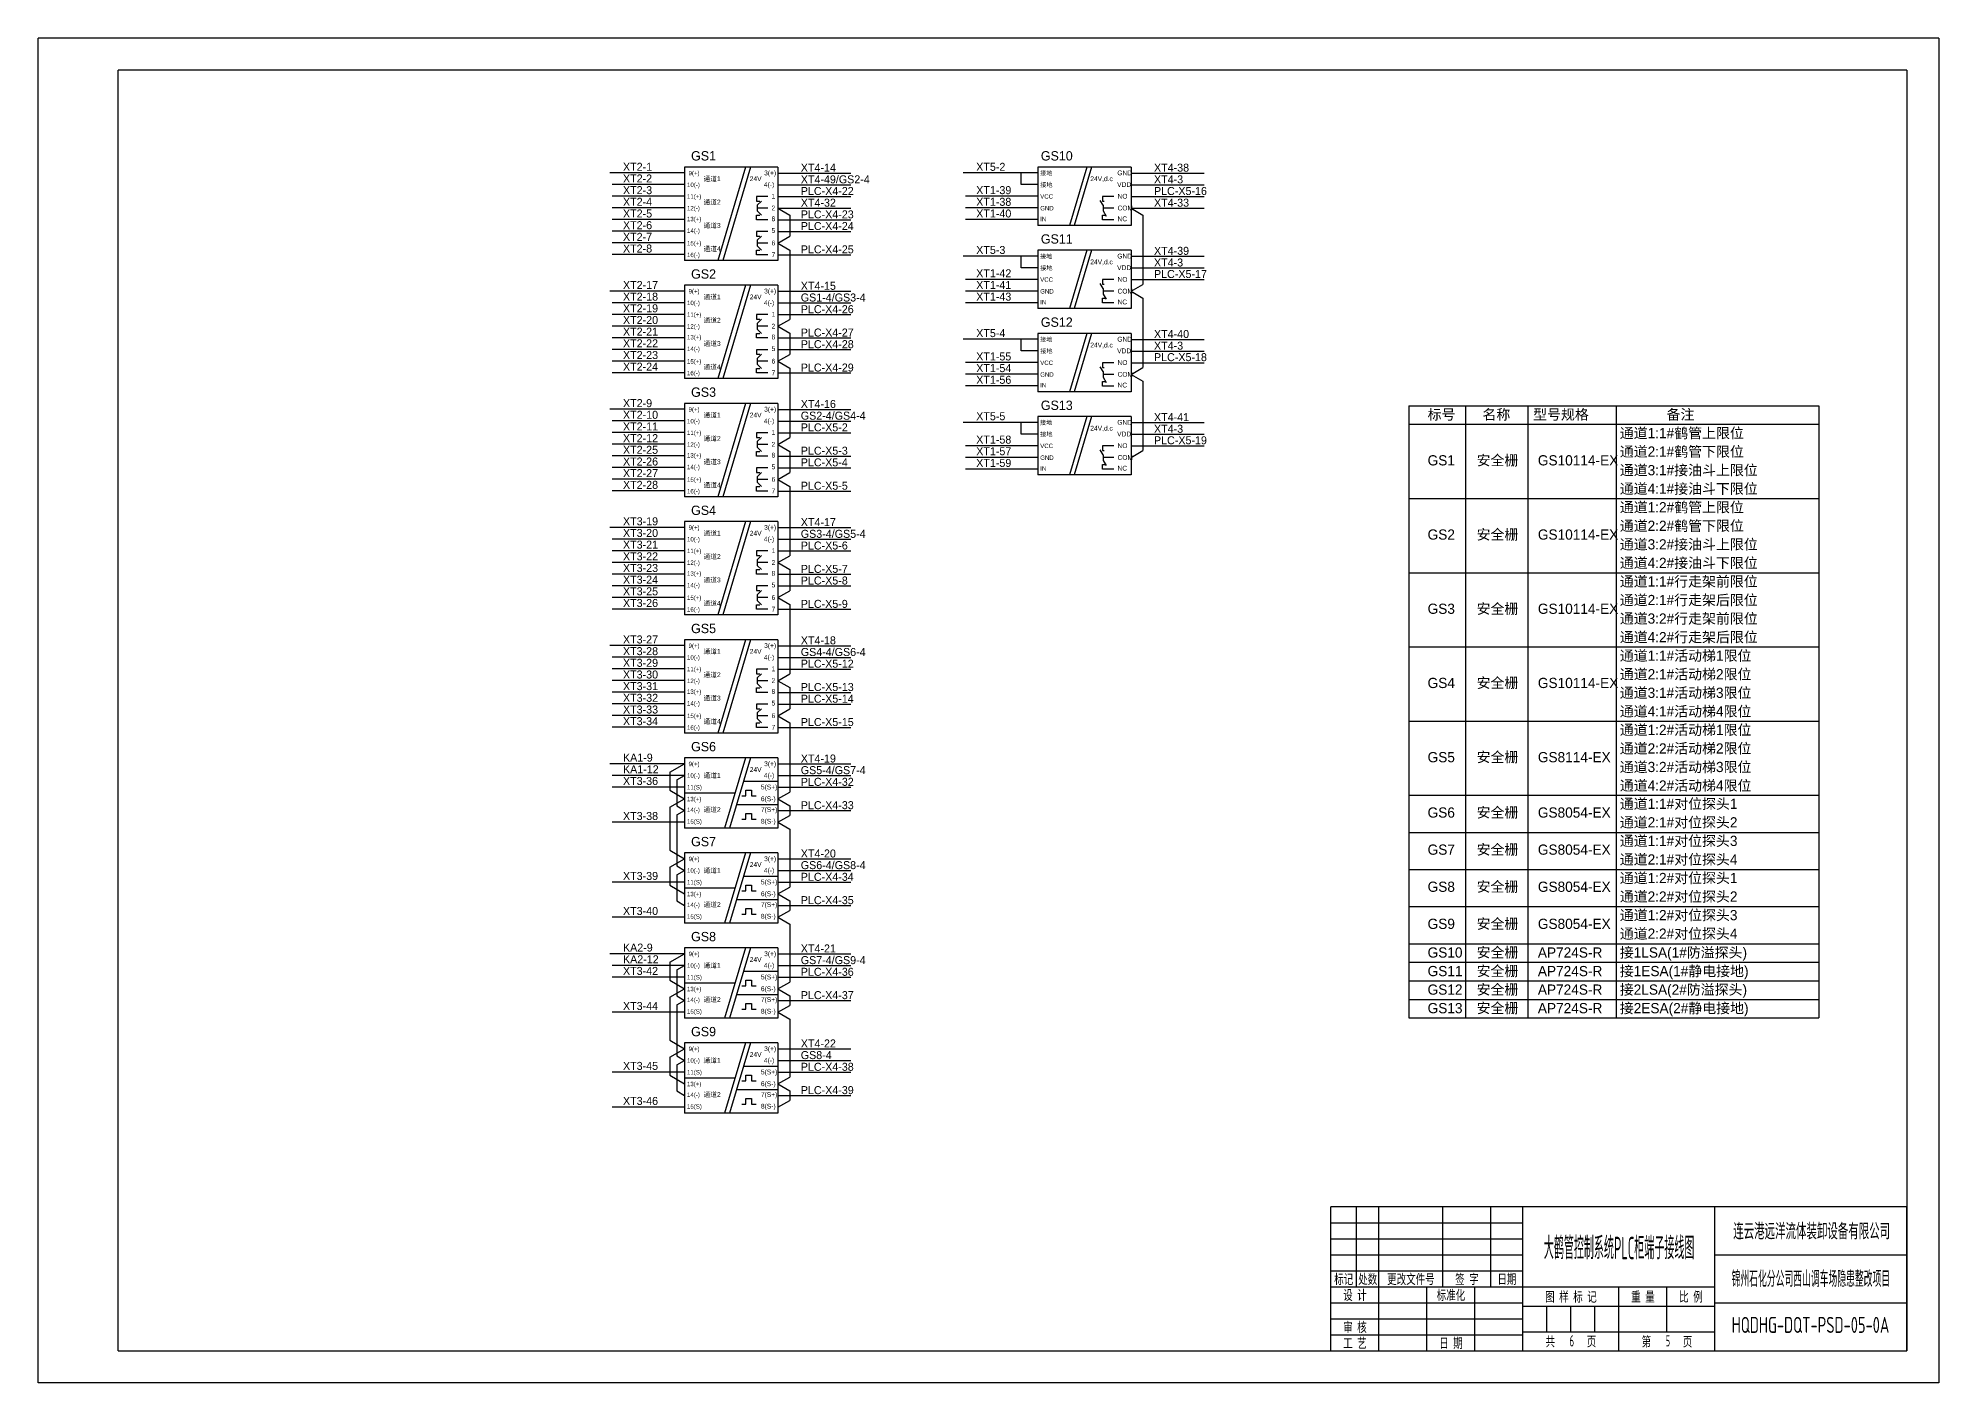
# Model space of a CAD drawing. Header units: millimetres. Extents: x 32626 to 72822, y 60047 to 123188.
# Drawn here: x 38301 to 43053, y 64401 to 67761 of the extents above; entities that cross this region are included whole.
import ezdxf
from ezdxf.enums import TextEntityAlignment as Align

# ---------------------------------------------------------------- set-up
doc = ezdxf.new("R2010")
doc.units = ezdxf.units.MM
doc.header["$LTSCALE"] = 10
for name, color, linetype in [('1轮廓实线层', 7, 'Continuous'), ('2细线层', 4, 'Continuous'), ('6文字层', 3, 'Continuous'), ('图框层', 7, 'Continuous')]:
    doc.layers.add(name, color=color, linetype=linetype)
doc.styles.get("Standard").update_dxf_attribs({"font": 'isocp.shx', "width": 0.707, "bigfont": 'hztxt.shx'})
doc.styles.add('样式 1', font='SIMYOU.TTF', dxfattribs={"width": 0.9, "height": 12})

msp = doc.modelspace()

# ---------------------------------------------------------------- linework, layer by layer
for p, q in [((40060.1, 65867.1), (40070.3, 65867.1)), ((40070.3, 65867.1), (40070.3, 65881.4)), ((40070.3, 65881.4), (40084.5, 65881.4)), ((40084.5, 65881.4), (40084.5, 65867.1)), ((40084.5, 65867.1), (40095.7, 65867.1)), ((40070.3, 65808.8), (40070.3, 65823)), ((40070.3, 65823), (40084.5, 65823)), ((40084.5, 65823), (40084.5, 65808.8)), ((40060.1, 65808.8), (40070.3, 65808.8)), ((40084.5, 65808.8), (40095.7, 65808.8)), ((40060.1, 65629.8), (40070.3, 65629.8)), ((40070.3, 65629.8), (40070.3, 65644.1)), ((40070.3, 65644.1), (40084.5, 65644.1)), ((40084.5, 65644.1), (40084.5, 65629.8)), ((40084.5, 65629.8), (40095.7, 65629.8)), ((40070.3, 65571.5), (40070.3, 65585.7)), ((40070.3, 65585.7), (40084.5, 65585.7)), ((40084.5, 65585.7), (40084.5, 65571.5)), ((40060.1, 65571.5), (40070.3, 65571.5)), ((40084.5, 65571.5), (40095.7, 65571.5)), ((40060.1, 65392.5), (40070.3, 65392.5)), ((40070.3, 65392.5), (40070.3, 65406.8)), ((40070.3, 65406.8), (40084.5, 65406.8)), ((40084.5, 65406.8), (40084.5, 65392.5)), ((40084.5, 65392.5), (40095.7, 65392.5)), ((40070.3, 65334.2), (40070.3, 65348.4)), ((40070.3, 65348.4), (40084.5, 65348.4)), ((40084.5, 65348.4), (40084.5, 65334.2)), ((40060.1, 65334.2), (40070.3, 65334.2)), ((40084.5, 65334.2), (40095.7, 65334.2)), ((40060.1, 65155.2), (40070.3, 65155.2)), ((40070.3, 65155.2), (40070.3, 65169.5)), ((40070.3, 65169.5), (40084.5, 65169.5)), ((40084.5, 65169.5), (40084.5, 65155.2)), ((40084.5, 65155.2), (40095.7, 65155.2)), ((40070.3, 65096.9), (40070.3, 65111.1)), ((40070.3, 65111.1), (40084.5, 65111.1)), ((40084.5, 65111.1), (40084.5, 65096.9)), ((40060.1, 65096.9), (40070.3, 65096.9)), ((40084.5, 65096.9), (40095.7, 65096.9))]:
    msp.add_line(p, q)
at = {"layer": '1轮廓实线层'}
for p, q in [((40149.9, 67438.1), (39916.7, 67438.1)), ((39916.7, 67438.1), (39916.7, 67204.8)), ((40069.2, 67438.1), (39999.8, 67204.8)), ((40081.5, 67438.1), (40012.2, 67204.8)), ((40149.9, 67438.1), (40149.9, 67204.8)), ((41032.9, 67438.1), (40799.6, 67438.1)), ((40799.6, 67438.1), (40799.6, 67292.3)), ((40922.1, 67438.1), (40878.7, 67292.3)), ((40934.4, 67438.1), (40891.1, 67292.3)), ((41032.9, 67438.1), (41032.9, 67292.3)), ((39916.7, 67423.5), (39730.4, 67423.5)), ((39916.7, 67394.4), (39736.2, 67394.4)), ((40149.9, 67423.1), (40332.5, 67423.1)), ((40149.9, 67394), (40332.5, 67394)), ((40799.6, 67423.5), (40613.4, 67423.5)), ((40758, 67394.4), (40758, 67423.5)), ((40799.6, 67394.4), (40758, 67394.4)), ((41032.9, 67423.1), (41215.4, 67423.1)), ((41032.9, 67394), (41215.4, 67394)), ((39916.7, 67365.2), (39736.2, 67365.2)), ((39916.7, 67336.1), (39736.2, 67336.1)), ((40124.7, 67364.7), (40096.8, 67364.7)), ((40096.8, 67364.7), (40096.8, 67353.3)), ((40096.8, 67353.3), (40104.6, 67353.3)), ((40108.8, 67353.3), (40098.2, 67342.6)), ((40098.2, 67342.6), (40098.2, 67328.7)), ((40149.9, 67364.8), (40332.5, 67364.8)), ((40799.6, 67365.2), (40619.2, 67365.2)), ((40799.6, 67336.1), (40619.2, 67336.1)), ((40963.1, 67342.6), (40956, 67354.9)), ((40989.6, 67364.7), (40961.7, 67364.7)), ((40961.7, 67364.7), (40961.7, 67353.3)), ((40961.7, 67353.3), (40965.6, 67353.3)), ((40963.1, 67342.6), (40963.1, 67328.7)), ((41032.9, 67364.8), (41215.4, 67364.8)), ((39916.7, 67306.9), (39736.2, 67306.9)), ((40096.8, 67306.6), (40096.8, 67318)), ((40096.8, 67318), (40104.6, 67318)), ((40124.7, 67306.6), (40096.8, 67306.6)), ((40124.7, 67335.6), (40098.2, 67335.6)), ((40108.8, 67318), (40098.2, 67328.7)), ((40149.9, 67335.6), (40332.5, 67335.6)), ((40149.9, 67335.6), (40179.8, 67318.4)), ((40149.9, 67306.5), (40332.5, 67306.5)), ((40179.8, 67318.4), (40179.8, 67265.4)), ((40799.6, 67306.9), (40619.2, 67306.9)), ((41032.9, 67292.3), (40799.6, 67292.3)), ((40961.7, 67306.6), (40961.7, 67318)), ((40961.7, 67318), (40969.5, 67318)), ((40989.6, 67306.6), (40961.7, 67306.6)), ((40989.6, 67335.6), (40963.1, 67335.6)), ((40963.1, 67328.7), (40970.5, 67315.8)), ((41032.9, 67335.6), (41215.4, 67335.6)), ((41032.9, 67335.6), (41062.7, 67318.4)), ((41062.7, 67318.4), (41062.7, 67145.1)), ((39916.7, 67277.7), (39736.2, 67277.7)), ((39916.7, 67248.6), (39736.2, 67248.6)), ((40124.7, 67277.2), (40096.8, 67277.2)), ((40096.8, 67277.2), (40096.8, 67265.8)), ((40096.8, 67265.8), (40104.6, 67265.8)), ((40108.8, 67265.8), (40098.2, 67255.2)), ((40098.2, 67255.2), (40098.2, 67241.2)), ((40124.7, 67248.2), (40098.2, 67248.2)), ((40108.8, 67230.5), (40098.2, 67241.2)), ((40149.9, 67277.3), (40332.5, 67277.3)), ((40149.9, 67248.2), (40179.8, 67265.4)), ((40149.9, 67248.2), (40179.8, 67230.9)), ((39916.7, 67219.4), (39736.2, 67219.4)), ((40149.9, 67204.8), (39916.7, 67204.8)), ((40096.8, 67219.1), (40096.8, 67230.5)), ((40096.8, 67230.5), (40104.6, 67230.5)), ((40124.7, 67219.1), (40096.8, 67219.1)), ((40149.9, 67219), (40332.5, 67219)), ((40179.8, 67230.9), (40179.8, 67057.7)), ((40799.6, 67215.8), (40613.4, 67215.8)), ((40758, 67186.7), (40758, 67215.8)), ((41032.9, 67230.4), (40799.6, 67230.4)), ((40799.6, 67230.4), (40799.6, 67084.6)), ((40922.1, 67230.4), (40878.7, 67084.6)), ((40934.4, 67230.4), (40891.1, 67084.6)), ((41032.9, 67230.4), (41032.9, 67084.6)), ((41032.9, 67215.4), (41215.4, 67215.4)), ((40799.6, 67157.5), (40619.2, 67157.5)), ((40799.6, 67186.7), (40758, 67186.7)), ((40963.1, 67134.9), (40956, 67147.1)), ((40989.6, 67157), (40961.7, 67157)), ((40961.7, 67157), (40961.7, 67145.6)), ((41032.9, 67186.2), (41215.4, 67186.2)), ((41032.9, 67157.1), (41215.4, 67157.1)), ((39916.7, 67128.3), (39730.4, 67128.3)), ((39916.7, 67099.2), (39736.2, 67099.2)), ((40149.9, 67142.9), (39916.7, 67142.9)), ((39916.7, 67142.9), (39916.7, 66909.6)), ((40069.2, 67142.9), (39999.8, 66909.6)), ((40081.5, 67142.9), (40012.2, 66909.6)), ((40149.9, 67142.9), (40149.9, 66909.6)), ((40149.9, 67127.9), (40332.5, 67127.9)), ((40149.9, 67098.8), (40332.5, 67098.8)), ((40799.6, 67128.3), (40619.2, 67128.3)), ((40799.6, 67099.2), (40619.2, 67099.2)), ((40961.7, 67145.6), (40965.6, 67145.6)), ((40961.7, 67098.9), (40961.7, 67110.3)), ((40961.7, 67110.3), (40969.5, 67110.3)), ((40989.6, 67098.9), (40961.7, 67098.9)), ((40963.1, 67134.9), (40963.1, 67120.9)), ((40989.6, 67127.9), (40963.1, 67127.9)), ((40963.1, 67120.9), (40970.5, 67108.1)), ((41032.9, 67127.9), (41062.7, 67145.1)), ((41032.9, 67127.9), (41062.7, 67110.7)), ((41062.7, 67110.7), (41062.7, 66937.4)), ((39916.7, 67070), (39736.2, 67070)), ((40124.7, 67069.5), (40096.8, 67069.5)), ((40096.8, 67069.5), (40096.8, 67058.1)), ((40096.8, 67058.1), (40104.6, 67058.1)), ((40108.8, 67058.1), (40098.2, 67047.4)), ((40149.9, 67069.6), (40332.5, 67069.6)), ((40149.9, 67040.4), (40179.8, 67057.7)), ((41032.9, 67084.6), (40799.6, 67084.6)), ((39916.7, 67040.9), (39736.2, 67040.9)), ((39916.7, 67011.7), (39736.2, 67011.7)), ((40096.8, 67011.4), (40096.8, 67022.8)), ((40096.8, 67022.8), (40104.6, 67022.8)), ((40124.7, 67011.4), (40096.8, 67011.4)), ((40098.2, 67047.4), (40098.2, 67033.5)), ((40124.7, 67040.4), (40098.2, 67040.4)), ((40108.8, 67022.8), (40098.2, 67033.5)), ((40149.9, 67040.4), (40179.8, 67023.2)), ((40149.9, 67011.3), (40332.5, 67011.3)), ((40179.8, 67023.2), (40179.8, 66970.2)), ((40799.6, 67008.1), (40613.4, 67008.1)), ((40758, 66978.9), (40758, 67008.1)), ((41032.9, 67022.7), (40799.6, 67022.7)), ((40799.6, 67022.7), (40799.6, 66876.9)), ((40922.1, 67022.7), (40878.7, 66876.9)), ((40934.4, 67022.7), (40891.1, 66876.9)), ((41032.9, 67022.7), (41032.9, 66876.9)), ((41032.9, 67007.7), (41215.4, 67007.7)), ((39916.7, 66982.5), (39736.2, 66982.5)), ((40124.7, 66982), (40096.8, 66982)), ((40096.8, 66982), (40096.8, 66970.6)), ((40096.8, 66970.6), (40104.6, 66970.6)), ((40108.8, 66970.6), (40098.2, 66959.9)), ((40098.2, 66959.9), (40098.2, 66946)), ((40149.9, 66982.1), (40332.5, 66982.1)), ((40149.9, 66953), (40179.8, 66970.2)), ((40799.6, 66978.9), (40758, 66978.9)), ((41032.9, 66978.5), (41215.4, 66978.5)), ((39916.7, 66953.4), (39736.2, 66953.4)), ((39916.7, 66924.2), (39736.2, 66924.2)), ((40149.9, 66909.6), (39916.7, 66909.6)), ((40096.8, 66923.9), (40096.8, 66935.3)), ((40096.8, 66935.3), (40104.6, 66935.3)), ((40124.7, 66923.9), (40096.8, 66923.9)), ((40124.7, 66953), (40098.2, 66953)), ((40108.8, 66935.3), (40098.2, 66946)), ((40149.9, 66953), (40179.8, 66935.7)), ((40149.9, 66923.8), (40332.5, 66923.8)), ((40179.8, 66935.7), (40179.8, 66762.5)), ((40799.6, 66949.8), (40619.2, 66949.8)), ((40799.6, 66920.6), (40619.2, 66920.6)), ((40963.1, 66927.2), (40956, 66939.4)), ((40989.6, 66949.2), (40961.7, 66949.2)), ((40961.7, 66949.2), (40961.7, 66937.8)), ((40961.7, 66937.8), (40965.6, 66937.8)), ((40963.1, 66927.2), (40963.1, 66913.2)), ((40989.6, 66920.2), (40963.1, 66920.2)), ((40963.1, 66913.2), (40970.5, 66900.3)), ((41032.9, 66949.4), (41215.4, 66949.4)), ((41032.9, 66920.2), (41062.7, 66937.4)), ((41032.9, 66920.2), (41062.7, 66903)), ((40799.6, 66891.4), (40619.2, 66891.4)), ((41032.9, 66876.9), (40799.6, 66876.9)), ((40961.7, 66891.2), (40961.7, 66902.6)), ((40961.7, 66902.6), (40969.5, 66902.6)), ((40989.6, 66891.2), (40961.7, 66891.2)), ((41062.7, 66903), (41062.7, 66729.7)), ((39916.7, 66833.1), (39730.4, 66833.1)), ((40149.9, 66847.7), (39916.7, 66847.7)), ((39916.7, 66847.7), (39916.7, 66614.4)), ((40069.2, 66847.7), (39999.8, 66614.4)), ((40081.5, 66847.7), (40012.2, 66614.4)), ((40149.9, 66847.7), (40149.9, 66614.4)), ((40149.9, 66832.7), (40332.5, 66832.7)), ((41032.9, 66814.9), (40799.6, 66814.9)), ((40799.6, 66814.9), (40799.6, 66669.1)), ((40922.1, 66814.9), (40878.7, 66669.1)), ((40934.4, 66814.9), (40891.1, 66669.1)), ((41032.9, 66814.9), (41032.9, 66669.1)), ((41727.7, 66841.9), (42752.5, 66841.9)), ((41727.7, 66841.9), (41727.7, 65312.4)), ((41868.8, 66841.9), (41868.8, 65312.4)), ((42024.9, 66841.9), (42024.9, 65312.4)), ((42245.7, 66841.9), (42245.7, 65312.4)), ((42752.5, 66841.9), (42752.5, 65312.4)), ((39916.7, 66804), (39736.2, 66804)), ((39916.7, 66774.8), (39736.2, 66774.8)), ((40124.7, 66774.3), (40096.8, 66774.3)), ((40096.8, 66774.3), (40096.8, 66762.9)), ((40149.9, 66803.6), (40332.5, 66803.6)), ((40149.9, 66774.4), (40332.5, 66774.4)), ((40799.6, 66800.4), (40613.4, 66800.4)), ((40758, 66771.2), (40758, 66800.4)), ((40799.6, 66771.2), (40758, 66771.2)), ((41032.9, 66799.9), (41215.4, 66799.9)), ((41032.9, 66770.8), (41215.4, 66770.8)), ((41727.7, 66795.5), (42752.5, 66795.5)), ((39916.7, 66745.6), (39736.2, 66745.6)), ((40096.8, 66762.9), (40104.6, 66762.9)), ((40096.8, 66716.2), (40096.8, 66727.6)), ((40096.8, 66727.6), (40104.6, 66727.6)), ((40108.8, 66762.9), (40098.2, 66752.2)), ((40098.2, 66752.2), (40098.2, 66738.2)), ((40124.7, 66745.2), (40098.2, 66745.2)), ((40108.8, 66727.6), (40098.2, 66738.2)), ((40149.9, 66745.2), (40179.8, 66762.5)), ((40149.9, 66745.2), (40179.8, 66728)), ((40179.8, 66728), (40179.8, 66675)), ((40799.6, 66742), (40619.2, 66742)), ((40963.1, 66719.5), (40956, 66731.7)), ((40989.6, 66741.5), (40961.7, 66741.5)), ((40961.7, 66741.5), (40961.7, 66730.1)), ((40961.7, 66730.1), (40965.6, 66730.1)), ((40963.1, 66719.5), (40963.1, 66705.5)), ((41032.9, 66741.6), (41215.4, 66741.6)), ((41032.9, 66712.5), (41062.7, 66729.7)), ((39916.7, 66716.5), (39736.2, 66716.5)), ((39916.7, 66687.3), (39736.2, 66687.3)), ((40124.7, 66716.2), (40096.8, 66716.2)), ((40124.7, 66686.8), (40096.8, 66686.8)), ((40096.8, 66686.8), (40096.8, 66675.4)), ((40096.8, 66675.4), (40104.6, 66675.4)), ((40108.8, 66675.4), (40098.2, 66664.7)), ((40149.9, 66716.1), (40332.5, 66716.1)), ((40149.9, 66686.9), (40332.5, 66686.9)), ((40149.9, 66657.8), (40179.8, 66675)), ((40799.6, 66712.9), (40619.2, 66712.9)), ((40799.6, 66683.7), (40619.2, 66683.7)), ((40961.7, 66683.4), (40961.7, 66694.8)), ((40961.7, 66694.8), (40969.5, 66694.8)), ((40989.6, 66683.4), (40961.7, 66683.4)), ((40989.6, 66712.5), (40963.1, 66712.5)), ((40963.1, 66705.5), (40970.5, 66692.6)), ((39916.7, 66658.2), (39736.2, 66658.2)), ((39916.7, 66629), (39736.2, 66629)), ((40096.8, 66628.7), (40096.8, 66640.1)), ((40096.8, 66640.1), (40104.6, 66640.1)), ((40124.7, 66628.7), (40096.8, 66628.7)), ((40098.2, 66664.7), (40098.2, 66650.8)), ((40124.7, 66657.8), (40098.2, 66657.8)), ((40108.8, 66640.1), (40098.2, 66650.8)), ((40149.9, 66657.8), (40179.8, 66640.5)), ((40149.9, 66628.6), (40332.5, 66628.6)), ((40179.8, 66640.5), (40179.8, 66467.3)), ((41032.9, 66669.1), (40799.6, 66669.1)), ((40149.9, 66614.4), (39916.7, 66614.4)), ((41727.7, 66610.2), (42752.5, 66610.2)), ((39916.7, 66537.9), (39730.4, 66537.9)), ((40149.9, 66552.5), (39916.7, 66552.5)), ((39916.7, 66552.5), (39916.7, 66319.2)), ((40069.2, 66552.5), (39999.8, 66319.2)), ((40081.5, 66552.5), (40012.2, 66319.2)), ((40149.9, 66552.5), (40149.9, 66319.2)), ((40149.9, 66537.5), (40332.5, 66537.5)), ((39916.7, 66508.8), (39736.2, 66508.8)), ((40149.9, 66508.3), (40332.5, 66508.3)), ((39916.7, 66479.6), (39736.2, 66479.6)), ((39916.7, 66450.4), (39736.2, 66450.4)), ((40124.7, 66479.1), (40096.8, 66479.1)), ((40096.8, 66479.1), (40096.8, 66467.7)), ((40096.8, 66467.7), (40104.6, 66467.7)), ((40108.8, 66467.7), (40098.2, 66457)), ((40098.2, 66457), (40098.2, 66443)), ((40124.7, 66450), (40098.2, 66450)), ((40108.8, 66432.4), (40098.2, 66443)), ((40149.9, 66479.2), (40332.5, 66479.2)), ((40149.9, 66450), (40179.8, 66467.3)), ((40149.9, 66450), (40179.8, 66432.8)), ((39916.7, 66421.3), (39736.2, 66421.3)), ((39916.7, 66392.1), (39736.2, 66392.1)), ((40096.8, 66421), (40096.8, 66432.4)), ((40096.8, 66432.4), (40104.6, 66432.4)), ((40124.7, 66421), (40096.8, 66421)), ((40124.7, 66391.6), (40096.8, 66391.6)), ((40096.8, 66391.6), (40096.8, 66380.2)), ((40149.9, 66420.9), (40332.5, 66420.9)), ((40149.9, 66391.7), (40332.5, 66391.7)), ((40179.8, 66432.8), (40179.8, 66379.8)), ((41727.7, 66424.8), (42752.5, 66424.8)), ((39916.7, 66363), (39736.2, 66363)), ((40096.8, 66380.2), (40104.6, 66380.2)), ((40096.8, 66333.5), (40096.8, 66344.9)), ((40096.8, 66344.9), (40104.6, 66344.9)), ((40108.8, 66380.2), (40098.2, 66369.5)), ((40098.2, 66369.5), (40098.2, 66355.6)), ((40124.7, 66362.5), (40098.2, 66362.5)), ((40108.8, 66344.9), (40098.2, 66355.6)), ((40149.9, 66362.5), (40179.8, 66379.8)), ((40149.9, 66362.5), (40179.8, 66345.3)), ((40179.8, 66345.3), (40179.8, 66172)), ((39916.7, 66333.8), (39736.2, 66333.8)), ((40149.9, 66319.2), (39916.7, 66319.2)), ((40124.7, 66333.5), (40096.8, 66333.5)), ((40149.9, 66333.4), (40332.5, 66333.4)), ((40149.9, 66257.3), (39916.7, 66257.3)), ((39916.7, 66257.3), (39916.7, 66024)), ((40069.2, 66257.3), (39999.8, 66024)), ((40081.5, 66257.3), (40012.2, 66024)), ((40149.9, 66257.3), (40149.9, 66024)), ((39916.7, 66242.7), (39730.4, 66242.7)), ((39916.7, 66213.6), (39736.2, 66213.6)), ((40149.9, 66242.3), (40332.5, 66242.3)), ((40149.9, 66213.1), (40332.5, 66213.1)), ((41727.7, 66239.4), (42752.5, 66239.4)), ((39916.7, 66184.4), (39736.2, 66184.4)), ((39916.7, 66155.2), (39736.2, 66155.2)), ((40124.7, 66183.9), (40096.8, 66183.9)), ((40096.8, 66183.9), (40096.8, 66172.5)), ((40096.8, 66172.5), (40104.6, 66172.5)), ((40108.8, 66172.5), (40098.2, 66161.8)), ((40098.2, 66161.8), (40098.2, 66147.8)), ((40124.7, 66154.8), (40098.2, 66154.8)), ((40149.9, 66184), (40332.5, 66184)), ((40149.9, 66154.8), (40179.8, 66172)), ((40149.9, 66154.8), (40179.8, 66137.6)), ((39916.7, 66126.1), (39736.2, 66126.1)), ((40096.8, 66125.8), (40096.8, 66137.2)), ((40096.8, 66137.2), (40104.6, 66137.2)), ((40124.7, 66125.8), (40096.8, 66125.8)), ((40108.8, 66137.2), (40098.2, 66147.8)), ((40149.9, 66125.7), (40332.5, 66125.7)), ((40179.8, 66137.6), (40179.8, 66084.6)), ((39916.7, 66096.9), (39736.2, 66096.9)), ((39916.7, 66067.8), (39736.2, 66067.8)), ((40124.7, 66096.4), (40096.8, 66096.4)), ((40096.8, 66096.4), (40096.8, 66085)), ((40096.8, 66085), (40104.6, 66085)), ((40108.8, 66085), (40098.2, 66074.3)), ((40098.2, 66074.3), (40098.2, 66060.4)), ((40124.7, 66067.3), (40098.2, 66067.3)), ((40108.8, 66049.7), (40098.2, 66060.4)), ((40149.9, 66096.5), (40332.5, 66096.5)), ((40149.9, 66067.3), (40179.8, 66084.6)), ((40149.9, 66067.3), (40179.8, 66050.1)), ((41727.7, 66054), (42752.5, 66054)), ((39916.7, 66038.6), (39736.2, 66038.6)), ((40149.9, 66024), (39916.7, 66024)), ((40096.8, 66038.3), (40096.8, 66049.7)), ((40096.8, 66049.7), (40104.6, 66049.7)), ((40124.7, 66038.3), (40096.8, 66038.3)), ((40149.9, 66038.2), (40332.5, 66038.2)), ((40179.8, 66050.1), (40179.8, 65876.8)), ((40149.9, 65962.1), (39916.7, 65962.1)), ((39916.7, 65962.1), (39916.7, 65786.7)), ((40069.2, 65962.1), (40017, 65786.7)), ((40081.5, 65962.1), (40029.4, 65786.7)), ((40149.9, 65962.1), (40149.9, 65786.7)), ((39916.7, 65947.5), (39730.4, 65947.5)), ((39916.7, 65918.3), (39736.2, 65918.3)), ((39880.2, 65926.5), (39916.7, 65947.5)), ((39880.2, 65926.5), (39880.2, 65881.1)), ((39897.1, 65907.1), (39916.7, 65918.3)), ((40149.9, 65947.1), (40332.5, 65947.1)), ((40149.9, 65917.9), (40332.5, 65917.9)), ((39916.7, 65889.2), (39736.2, 65889.2)), ((39880.2, 65881.1), (39916.7, 65860)), ((39897.1, 65907.1), (39897.1, 65842.1)), ((39916.7, 65874.6), (40043.2, 65874.6)), ((40149.9, 65903.4), (40064.1, 65903.4)), ((40149.9, 65888.8), (40332.5, 65888.8)), ((40149.9, 65859.6), (40179.8, 65876.8)), ((41727.7, 65868.6), (42752.5, 65868.6)), ((39880.2, 65839), (39916.7, 65860)), ((39880.2, 65839), (39880.2, 65731.3)), ((39897.1, 65842.1), (39916.7, 65830.9)), ((39897.1, 65819.6), (39916.7, 65830.9)), ((39897.1, 65819.6), (39897.1, 65692.3)), ((40149.9, 65845), (40046.7, 65845)), ((40149.9, 65859.6), (40179.8, 65842.4)), ((40149.9, 65830.5), (40332.5, 65830.5)), ((40149.9, 65801.3), (40179.8, 65818.5)), ((40179.8, 65842.4), (40179.8, 65818.5)), ((39916.7, 65801.7), (39736.2, 65801.7)), ((40149.9, 65786.7), (39916.7, 65786.7)), ((40149.9, 65801.3), (40179.8, 65784.1)), ((40179.8, 65784.1), (40179.8, 65639.5)), ((41727.7, 65775.9), (42752.5, 65775.9)), ((39880.2, 65731.3), (39916.7, 65710.2)), ((40149.9, 65724.8), (39916.7, 65724.8)), ((39916.7, 65724.8), (39916.7, 65549.4)), ((40069.2, 65724.8), (40017, 65549.4)), ((40081.5, 65724.8), (40029.4, 65549.4)), ((40149.9, 65724.8), (40149.9, 65549.4)), ((39880.2, 65689.2), (39916.7, 65710.2)), ((39880.2, 65689.2), (39880.2, 65643.8)), ((39897.1, 65692.3), (39916.7, 65681.1)), ((39897.1, 65669.8), (39916.7, 65681.1)), ((40149.9, 65709.8), (40332.5, 65709.8)), ((40149.9, 65680.6), (40332.5, 65680.6)), ((41727.7, 65683.2), (42752.5, 65683.2)), ((39916.7, 65651.9), (39736.2, 65651.9)), ((39880.2, 65643.8), (39916.7, 65622.7)), ((39897.1, 65669.8), (39897.1, 65604.8)), ((39916.7, 65637.3), (40043.2, 65637.3)), ((40149.9, 65666.1), (40064.1, 65666.1)), ((40149.9, 65651.5), (40332.5, 65651.5)), ((40149.9, 65622.3), (40179.8, 65639.5)), ((39897.1, 65604.8), (39916.7, 65593.6)), ((40149.9, 65607.7), (40046.7, 65607.7)), ((40149.9, 65622.3), (40179.8, 65605.1)), ((40149.9, 65593.2), (40332.5, 65593.2)), ((40149.9, 65564), (40179.8, 65581.2)), ((40179.8, 65605.1), (40179.8, 65581.2)), ((41727.7, 65590.5), (42752.5, 65590.5)), ((39916.7, 65564.4), (39736.2, 65564.4)), ((40149.9, 65549.4), (39916.7, 65549.4)), ((40149.9, 65564), (40179.8, 65546.8)), ((40179.8, 65546.8), (40179.8, 65402.2)), ((40149.9, 65487.5), (39916.7, 65487.5)), ((39916.7, 65487.5), (39916.7, 65312.1)), ((40069.2, 65487.5), (40017, 65312.1)), ((40081.5, 65487.5), (40029.4, 65312.1)), ((40149.9, 65487.5), (40149.9, 65312.1)), ((41727.7, 65497.8), (42752.5, 65497.8)), ((39916.7, 65472.9), (39730.4, 65472.9)), ((39916.7, 65443.8), (39736.2, 65443.8)), ((39880.2, 65451.9), (39916.7, 65472.9)), ((39880.2, 65451.9), (39880.2, 65406.5)), ((39897.1, 65432.5), (39916.7, 65443.8)), ((40149.9, 65472.5), (40332.5, 65472.5)), ((40149.9, 65443.3), (40332.5, 65443.3)), ((41727.7, 65451.4), (42752.5, 65451.4)), ((39916.7, 65414.6), (39736.2, 65414.6)), ((39880.2, 65406.5), (39916.7, 65385.4)), ((39897.1, 65432.5), (39897.1, 65367.5)), ((39916.7, 65400), (40043.2, 65400)), ((40149.9, 65428.8), (40064.1, 65428.8)), ((40149.9, 65414.2), (40332.5, 65414.2)), ((40149.9, 65385), (40179.8, 65402.2)), ((41727.7, 65405.1), (42752.5, 65405.1)), ((39880.2, 65364.4), (39916.7, 65385.4)), ((39880.2, 65364.4), (39880.2, 65256.7)), ((39897.1, 65367.5), (39916.7, 65356.3)), ((39897.1, 65345), (39916.7, 65356.3)), ((39897.1, 65345), (39897.1, 65217.7)), ((40149.9, 65370.4), (40046.7, 65370.4)), ((40149.9, 65385), (40179.8, 65367.8)), ((40149.9, 65355.9), (40332.5, 65355.9)), ((40149.9, 65326.7), (40179.8, 65343.9)), ((40179.8, 65367.8), (40179.8, 65343.9)), ((41727.7, 65358.8), (42752.5, 65358.8)), ((39916.7, 65327.1), (39736.2, 65327.1)), ((40149.9, 65312.1), (39916.7, 65312.1)), ((40149.9, 65326.7), (40179.8, 65309.5)), ((40179.8, 65309.5), (40179.8, 65164.9)), ((41727.7, 65312.4), (42752.5, 65312.4)), ((39880.2, 65256.7), (39916.7, 65235.6)), ((40149.9, 65250.2), (39916.7, 65250.2)), ((39916.7, 65250.2), (39916.7, 65074.8)), ((40069.2, 65250.2), (40017, 65074.8)), ((40081.5, 65250.2), (40029.4, 65074.8)), ((40149.9, 65250.2), (40149.9, 65074.8)), ((39880.2, 65214.6), (39916.7, 65235.6)), ((39880.2, 65214.6), (39880.2, 65169.2)), ((39897.1, 65217.7), (39916.7, 65206.5)), ((39897.1, 65195.2), (39916.7, 65206.5)), ((40149.9, 65235.2), (40332.5, 65235.2)), ((40149.9, 65206), (40332.5, 65206)), ((39916.7, 65177.3), (39736.2, 65177.3)), ((39880.2, 65169.2), (39916.7, 65148.1)), ((39897.1, 65195.2), (39897.1, 65130.2)), ((39916.7, 65162.7), (40043.2, 65162.7)), ((40149.9, 65191.5), (40064.1, 65191.5)), ((40149.9, 65176.9), (40332.5, 65176.9)), ((40149.9, 65147.7), (40179.8, 65164.9)), ((39897.1, 65130.2), (39916.7, 65119)), ((40149.9, 65133.1), (40046.7, 65133.1)), ((40149.9, 65147.7), (40179.8, 65130.5)), ((40149.9, 65118.6), (40332.5, 65118.6)), ((40149.9, 65089.4), (40179.8, 65106.6)), ((40179.8, 65130.5), (40179.8, 65106.6)), ((39916.7, 65089.8), (39736.2, 65089.8)), ((40149.9, 65074.8), (39916.7, 65074.8)), ((42972.6, 64840.5), (41532.6, 64840.5)), ((41532.6, 64480.5), (41532.6, 64840.5)), ((41532.6, 64480.5), (42972.6, 64480.5))]:
    msp.add_line(p, q, dxfattribs=at)
at = {"layer": '2细线层'}
for p, q in [((38300.6, 64400.5), (38300.6, 67760.5)), ((43052.6, 67760.5), (38300.6, 67760.5)), ((43052.6, 67760.5), (43052.6, 64400.5)), ((41596.6, 64640.5), (41596.6, 64840.5)), ((41652.6, 64640.5), (41652.6, 64840.5)), ((41812.6, 64640.5), (41812.6, 64840.5)), ((41932.6, 64640.5), (41932.6, 64840.5)), ((42012.6, 64480.5), (42012.6, 64840.5)), ((42492.6, 64480.5), (42492.6, 64840.5)), ((41532.6, 64800.5), (42012.6, 64800.5)), ((41532.6, 64760.5), (42012.6, 64760.5)), ((41532.6, 64720.5), (42012.6, 64720.5)), ((41532.6, 64680.5), (42012.6, 64680.5)), ((42492.6, 64720.5), (42972.6, 64720.5)), ((41532.6, 64640.5), (42492.6, 64640.5)), ((41652.6, 64480.5), (41652.6, 64640.5)), ((41772.6, 64480.5), (41772.6, 64640.5)), ((41892.6, 64480.5), (41892.6, 64640.5)), ((42252.6, 64480.5), (42252.6, 64640.5)), ((42372.6, 64528.5), (42372.6, 64640.5)), ((41532.6, 64600.5), (42012.6, 64600.5)), ((42012.6, 64592.5), (42492.6, 64592.5)), ((42072.6, 64528.5), (42072.6, 64592.5)), ((42132.6, 64528.5), (42132.6, 64592.5)), ((42192.6, 64528.5), (42192.6, 64592.5)), ((42492.6, 64600.5), (42972.6, 64600.5)), ((41532.6, 64560.5), (42012.6, 64560.5)), ((41532.6, 64520.5), (42012.6, 64520.5)), ((42012.6, 64528.5), (42492.6, 64528.5)), ((43052.6, 64400.5), (38300.6, 64400.5))]:
    msp.add_line(p, q, dxfattribs=at)
at = {"layer": '图框层'}
for p, q in [((38500.6, 64480.5), (38500.6, 67680.5)), ((42972.6, 67680.5), (38500.6, 67680.5)), ((42972.6, 67680.5), (42972.6, 64480.5)), ((42972.6, 64480.5), (42972.6, 64840.5)), ((38500.6, 64480.5), (42972.6, 64480.5))]:
    msp.add_line(p, q, dxfattribs=at)

# ---------------------------------------------------------------- texts
at = {"layer": '1轮廓实线层', "style": '样式 1'}
for s, height, p in [('XT2-1', 20, (39762.9, 67428.8)), ('XT4-14', 20, (40207.4, 67426.7)), ('XT5-2', 20, (40645.9, 67428.8)), ('XT4-38', 20, (41090.3, 67426.7)), ('XT2-2', 20, (39762.9, 67399.7)), ('XT2-3', 20, (39762.9, 67370.5)), ('10(-)', 11, (39923, 67388.4)), ('9(+)', 11, (39926.8, 67417.6)), ('通道1', 12, (39964.3, 67403)), ('24V', 12, (40079.9, 67403)), ('4(-)', 12, (40115.2, 67388.4)), ('3(+)', 12, (40115.8, 67417.6)), ('XT4-49/GS2-4', 20, (40207.4, 67397.5)), ('PLC-X4-22', 20, (40207.4, 67368.4)), ('XT1-39', 20, (40645.9, 67370.5)), ('接地', 11, (40805.3, 67417.6)), ('接地', 11, (40805.9, 67388.4)), ('24V,d.c', 12, (40931.1, 67403)), ('VDD', 12, (40998.2, 67388.4)), ('GND', 12, (40998.7, 67417.6)), ('XT4-3', 20, (41090.3, 67397.5)), ('PLC-X5-16', 20, (41090.3, 67368.4)), ('XT2-4', 20, (39762.9, 67341.4)), ('11(+)', 11, (39923, 67359.3)), ('12(-)', 11, (39923, 67329.9)), ('通道2', 12, (39964.3, 67344.7)), ('2', 12, (40134.3, 67329.9)), ('1', 12, (40134.3, 67359.3)), ('XT4-32', 20, (40207.4, 67339.2)), ('XT1-38', 20, (40645.9, 67341.4)), ('VCC', 11, (40805.9, 67359.3)), ('GND', 11, (40805.9, 67329.9)), ('COM', 12, (40999.2, 67329.9)), ('NO', 12, (40999.2, 67359.3)), ('XT4-33', 20, (41090.3, 67339.2)), ('XT2-5', 20, (39762.9, 67312.2)), ('XT2-6', 20, (39762.9, 67283)), ('13(+)', 11, (39923, 67302.9)), ('通道3', 12, (39964.3, 67286.4)), ('8', 12, (40134.3, 67302.9)), ('PLC-X4-23', 20, (40207.4, 67310)), ('PLC-X4-24', 20, (40207.4, 67280.9)), ('XT1-40', 20, (40645.9, 67312.2)), ('IN', 11, (40805.9, 67302.9)), ('NC', 12, (40999.2, 67302.9)), ('XT2-7', 20, (39762.9, 67253.9)), ('XT2-8', 20, (39762.9, 67224.7)), ('14(-)', 11, (39923, 67273.8)), ('15(+)', 11, (39923, 67242.5)), ('通道4', 12, (39964.3, 67228)), ('5', 12, (40134.3, 67273.8)), ('6', 12, (40134.3, 67242.5)), ('PLC-X4-25', 20, (40207.4, 67222.6)), ('XT5-3', 20, (40645.9, 67221.1)), ('16(-)', 11, (39923, 67213.2)), ('7', 12, (40134.3, 67213.2)), ('接地', 11, (40805.3, 67209.8)), ('接地', 11, (40805.9, 67180.7)), ('24V,d.c', 12, (40931.1, 67195.3)), ('GND', 12, (40998.7, 67209.8)), ('XT4-39', 20, (41090.3, 67218.9)), ('XT4-3', 20, (41090.3, 67189.8)), ('XT2-17', 20, (39762.9, 67133.6)), ('XT4-15', 20, (40207.4, 67131.5)), ('XT1-42', 20, (40645.9, 67162.8)), ('XT1-41', 20, (40645.9, 67133.6)), ('VCC', 11, (40805.9, 67151.6)), ('VDD', 12, (40998.2, 67180.7)), ('NO', 12, (40999.2, 67151.6)), ('PLC-X5-17', 20, (41090.3, 67161)), ('XT2-18', 20, (39762.9, 67104.5)), ('10(-)', 11, (39923, 67093.2)), ('9(+)', 11, (39926.8, 67122.4)), ('通道1', 12, (39964.3, 67107.8)), ('24V', 12, (40079.9, 67107.8)), ('4(-)', 12, (40115.2, 67093.2)), ('3(+)', 12, (40115.8, 67122.4)), ('GS1-4/GS3-4', 20, (40207.4, 67102.3)), ('XT1-43', 20, (40645.9, 67104.5)), ('GND', 11, (40805.9, 67122.2)), ('IN', 11, (40805.9, 67095.2)), ('COM', 12, (40999.2, 67122.2)), ('NC', 12, (40999.2, 67095.2)), ('XT2-19', 20, (39762.9, 67075.3)), ('XT2-20', 20, (39762.9, 67046.1)), ('11(+)', 11, (39923, 67064.1)), ('通道2', 12, (39964.3, 67049.5)), ('1', 12, (40134.3, 67064.1)), ('PLC-X4-26', 20, (40207.4, 67073.1)), ('XT2-21', 20, (39762.9, 67017)), ('XT2-22', 20, (39762.9, 66987.8)), ('12(-)', 11, (39923, 67034.7)), ('13(+)', 11, (39923, 67007.7)), ('通道3', 12, (39964.3, 66991.2)), ('8', 12, (40134.3, 67007.7)), ('2', 12, (40134.3, 67034.7)), ('PLC-X4-27', 20, (40207.4, 67014.8)), ('PLC-X4-28', 20, (40207.4, 66985.7)), ('XT5-4', 20, (40645.9, 67013.4)), ('接地', 11, (40805.3, 67002.1)), ('GND', 12, (40998.7, 67002.1)), ('XT4-40', 20, (41090.3, 67011.2)), ('XT2-23', 20, (39762.9, 66958.7)), ('14(-)', 11, (39923, 66978.6)), ('15(+)', 11, (39923, 66947.3)), ('5', 12, (40134.3, 66978.6)), ('6', 12, (40134.3, 66947.3)), ('XT1-55', 20, (40645.9, 66955.1)), ('接地', 11, (40805.9, 66973)), ('24V,d.c', 12, (40931.1, 66987.5)), ('VDD', 12, (40998.2, 66973)), ('NO', 12, (40999.2, 66943.8)), ('XT4-3', 20, (41090.3, 66982.1)), ('PLC-X5-18', 20, (41090.3, 66953.3)), ('XT2-24', 20, (39762.9, 66929.5)), ('16(-)', 11, (39923, 66918)), ('通道4', 12, (39964.3, 66932.8)), ('7', 12, (40134.3, 66918)), ('PLC-X4-29', 20, (40207.4, 66927.3)), ('XT1-54', 20, (40645.9, 66925.9)), ('XT1-56', 20, (40645.9, 66896.7)), ('VCC', 11, (40805.9, 66943.8)), ('GND', 11, (40805.9, 66914.4)), ('COM', 12, (40999.2, 66914.4)), ('IN', 11, (40805.9, 66887.5)), ('NC', 12, (40999.2, 66887.5)), ('XT2-9', 20, (39762.9, 66838.4)), ('XT2-10', 20, (39762.9, 66809.3)), ('9(+)', 11, (39926.8, 66827.2)), ('通道1', 12, (39964.3, 66812.6)), ('24V', 12, (40079.9, 66812.6)), ('3(+)', 12, (40115.8, 66827.2)), ('XT4-16', 20, (40207.4, 66836.3)), ('GS2-4/GS4-4', 20, (40207.4, 66807.1)), ('XT5-5', 20, (40645.9, 66805.7)), ('XT4-41', 20, (41090.3, 66803.5)), ('XT2-11', 20, (39762.9, 66780.1)), ('XT2-12', 20, (39762.9, 66750.9)), ('10(-)', 11, (39923, 66798)), ('11(+)', 11, (39923, 66768.9)), ('通道2', 12, (39964.3, 66754.3)), ('4(-)', 12, (40115.2, 66798)), ('1', 12, (40134.3, 66768.9)), ('PLC-X5-2', 20, (40207.4, 66777.9)), ('XT1-58', 20, (40645.9, 66747.3)), ('接地', 11, (40805.3, 66794.4)), ('接地', 11, (40805.9, 66765.3)), ('24V,d.c', 12, (40931.1, 66779.8)), ('VDD', 12, (40998.2, 66765.3)), ('GND', 12, (40998.7, 66794.4)), ('XT4-3', 20, (41090.3, 66774.3)), ('PLC-X5-19', 20, (41090.3, 66745.6)), ('XT2-25', 20, (39762.9, 66721.8)), ('12(-)', 11, (39923, 66739.5)), ('13(+)', 11, (39923, 66712.5)), ('8', 12, (40134.3, 66712.5)), ('2', 12, (40134.3, 66739.5)), ('PLC-X5-3', 20, (40207.4, 66719.6)), ('XT1-57', 20, (40645.9, 66718.2)), ('VCC', 11, (40805.9, 66736.1)), ('COM', 12, (40999.2, 66706.7)), ('NO', 12, (40999.2, 66736.1)), ('XT2-26', 20, (39762.9, 66692.6)), ('XT2-27', 20, (39762.9, 66663.5)), ('14(-)', 11, (39923, 66683.4)), ('通道3', 12, (39964.3, 66695.9)), ('5', 12, (40134.3, 66683.4)), ('PLC-X5-4', 20, (40207.4, 66690.5)), ('XT1-59', 20, (40645.9, 66689)), ('GND', 11, (40805.9, 66706.7)), ('IN', 11, (40805.9, 66679.8)), ('NC', 12, (40999.2, 66679.8)), ('XT2-28', 20, (39762.9, 66634.3)), ('15(+)', 11, (39923, 66652.1)), ('16(-)', 11, (39923, 66622.8)), ('通道4', 12, (39964.3, 66637.6)), ('6', 12, (40134.3, 66652.1)), ('7', 12, (40134.3, 66622.8)), ('PLC-X5-5', 20, (40207.4, 66632.1)), ('XT3-19', 20, (39762.9, 66543.2)), ('XT3-20', 20, (39762.9, 66514.1)), ('9(+)', 11, (39926.8, 66532)), ('通道1', 12, (39964.3, 66517.4)), ('24V', 12, (40079.9, 66517.4)), ('3(+)', 12, (40115.8, 66532)), ('XT4-17', 20, (40207.4, 66541.1)), ('GS3-4/GS5-4', 20, (40207.4, 66511.9)), ('XT3-21', 20, (39762.9, 66484.9)), ('10(-)', 11, (39923, 66502.8)), ('11(+)', 11, (39923, 66473.7)), ('4(-)', 12, (40115.2, 66502.8)), ('1', 12, (40134.3, 66473.7)), ('PLC-X5-6', 20, (40207.4, 66482.7)), ('XT3-22', 20, (39762.9, 66455.7)), ('XT3-23', 20, (39762.9, 66426.6)), ('12(-)', 11, (39923, 66444.3)), ('通道2', 12, (39964.3, 66459.1)), ('2', 12, (40134.3, 66444.3)), ('PLC-X5-7', 20, (40207.4, 66424.4)), ('XT3-24', 20, (39762.9, 66397.4)), ('XT3-25', 20, (39762.9, 66368.3)), ('13(+)', 11, (39923, 66417.3)), ('14(-)', 11, (39923, 66388.2)), ('通道3', 12, (39964.3, 66400.7)), ('8', 12, (40134.3, 66417.3)), ('5', 12, (40134.3, 66388.2)), ('PLC-X5-8', 20, (40207.4, 66395.3)), ('XT3-26', 20, (39762.9, 66339.1)), ('15(+)', 11, (39923, 66356.8)), ('16(-)', 11, (39923, 66327.6)), ('通道4', 12, (39964.3, 66342.4)), ('6', 12, (40134.3, 66356.8)), ('7', 12, (40134.3, 66327.6)), ('PLC-X5-9', 20, (40207.4, 66336.9)), ('XT3-27', 20, (39762.9, 66248)), ('9(+)', 11, (39926.8, 66236.8)), ('3(+)', 12, (40115.8, 66236.8)), ('XT4-18', 20, (40207.4, 66245.8)), ('XT3-28', 20, (39762.9, 66218.8)), ('XT3-29', 20, (39762.9, 66189.7)), ('10(-)', 11, (39923, 66207.6)), ('通道1', 12, (39964.3, 66222.2)), ('24V', 12, (40079.9, 66222.2)), ('4(-)', 12, (40115.2, 66207.6)), ('GS4-4/GS6-4', 20, (40207.4, 66216.7)), ('PLC-X5-12', 20, (40207.4, 66187.5)), ('XT3-30', 20, (39762.9, 66160.5)), ('XT3-31', 20, (39762.9, 66131.4)), ('11(+)', 11, (39923, 66178.5)), ('12(-)', 11, (39923, 66149.1)), ('通道2', 12, (39964.3, 66163.9)), ('2', 12, (40134.3, 66149.1)), ('1', 12, (40134.3, 66178.5)), ('PLC-X5-13', 20, (40207.4, 66129.2)), ('XT3-32', 20, (39762.9, 66102.2)), ('13(+)', 11, (39923, 66122.1)), ('14(-)', 11, (39923, 66093)), ('通道3', 12, (39964.3, 66105.5)), ('8', 12, (40134.3, 66122.1)), ('5', 12, (40134.3, 66093)), ('PLC-X5-14', 20, (40207.4, 66100)), ('XT3-33', 20, (39762.9, 66073)), ('XT3-34', 20, (39762.9, 66043.9)), ('15(+)', 11, (39923, 66061.6)), ('通道4', 12, (39964.3, 66047.2)), ('6', 12, (40134.3, 66061.6)), ('PLC-X5-15', 20, (40207.4, 66041.7)), ('16(-)', 11, (39923, 66032.4)), ('7', 12, (40134.3, 66032.4)), ('KA1-9', 20, (39762.9, 65952.8)), ('XT4-19', 20, (40207.4, 65950.6)), ('XT3-36', 20, (39762.9, 65894.5)), ('KA1-12', 20, (39762.9, 65923.6)), ('10(-)', 11, (39923, 65912.4)), ('9(+)', 11, (39926.8, 65941.5)), ('通道1', 12, (39964.3, 65912.3)), ('24V', 12, (40079.9, 65927)), ('4(-)', 12, (40115.2, 65912.4)), ('3(+)', 12, (40115.8, 65941.5)), ('GS5-4/GS7-4', 20, (40207.4, 65921.5)), ('PLC-X4-32', 20, (40207.4, 65892.3)), ('11(S)', 11, (39923, 65883.3)), ('13(+)', 11, (39923, 65853.9)), ('5(S+)', 12, (40107.7, 65883.3)), ('6(S-)', 12, (40107.7, 65853.9)), ('XT3-38', 20, (39762.9, 65807)), ('14(-)', 11, (39923, 65826.9)), ('通道2', 12, (39964.3, 65826.9)), ('7(S+)', 12, (40107.7, 65826.9)), ('PLC-X4-33', 20, (40207.4, 65834)), ('15(S)', 11, (39923, 65797.8)), ('8(S-)', 12, (40107.7, 65797.8)), ('XT4-20', 20, (40207.4, 65713.3)), ('XT3-39', 20, (39762.9, 65657.2)), ('10(-)', 11, (39923, 65675.1)), ('9(+)', 11, (39926.8, 65704.2)), ('通道1', 12, (39964.3, 65675)), ('24V', 12, (40079.9, 65689.7)), ('4(-)', 12, (40115.2, 65675.1)), ('3(+)', 12, (40115.8, 65704.2)), ('GS6-4/GS8-4', 20, (40207.4, 65684.2)), ('PLC-X4-34', 20, (40207.4, 65655)), ('11(S)', 11, (39923, 65646)), ('13(+)', 11, (39923, 65616.6)), ('5(S+)', 12, (40107.7, 65646)), ('6(S-)', 12, (40107.7, 65616.6)), ('XT3-40', 20, (39762.9, 65569.7)), ('14(-)', 11, (39923, 65589.6)), ('通道2', 12, (39964.3, 65589.6)), ('7(S+)', 12, (40107.7, 65589.6)), ('PLC-X4-35', 20, (40207.4, 65596.7)), ('15(S)', 11, (39923, 65560.5)), ('8(S-)', 12, (40107.7, 65560.5)), ('KA2-9', 20, (39762.9, 65478.2)), ('XT4-21', 20, (40207.4, 65476)), ('XT3-42', 20, (39762.9, 65419.9)), ('KA2-12', 20, (39762.9, 65449)), ('10(-)', 11, (39923, 65437.8)), ('9(+)', 11, (39926.8, 65466.9)), ('通道1', 12, (39964.3, 65437.7)), ('24V', 12, (40079.9, 65452.4)), ('4(-)', 12, (40115.2, 65437.8)), ('3(+)', 12, (40115.8, 65466.9)), ('GS7-4/GS9-4', 20, (40207.4, 65446.9)), ('PLC-X4-36', 20, (40207.4, 65417.7)), ('11(S)', 11, (39923, 65408.7)), ('13(+)', 11, (39923, 65379.3)), ('5(S+)', 12, (40107.7, 65408.7)), ('6(S-)', 12, (40107.7, 65379.3)), ('XT3-44', 20, (39762.9, 65332.4)), ('14(-)', 11, (39923, 65352.3)), ('通道2', 12, (39964.3, 65352.3)), ('7(S+)', 12, (40107.7, 65352.3)), ('PLC-X4-37', 20, (40207.4, 65359.4)), ('15(S)', 11, (39923, 65323.2)), ('8(S-)', 12, (40107.7, 65323.2)), ('XT4-22', 20, (40207.4, 65238.7)), ('XT3-45', 20, (39762.9, 65182.6)), ('10(-)', 11, (39923, 65200.5)), ('9(+)', 11, (39926.8, 65229.6)), ('通道1', 12, (39964.3, 65200.4)), ('24V', 12, (40079.9, 65215.1)), ('4(-)', 12, (40115.2, 65200.5)), ('3(+)', 12, (40115.8, 65229.6)), ('GS8-4', 20, (40207.4, 65209.6)), ('PLC-X4-38', 20, (40207.4, 65180.4)), ('11(S)', 11, (39923, 65171.4)), ('13(+)', 11, (39923, 65142)), ('5(S+)', 12, (40107.7, 65171.4)), ('6(S-)', 12, (40107.7, 65142)), ('XT3-46', 20, (39762.9, 65095.1)), ('14(-)', 11, (39923, 65115)), ('通道2', 12, (39964.3, 65115)), ('7(S+)', 12, (40107.7, 65115)), ('PLC-X4-39', 20, (40207.4, 65122.1)), ('15(S)', 11, (39923, 65085.9)), ('8(S-)', 12, (40107.7, 65085.9))]:
    msp.add_text(s, height=height, dxfattribs=at).set_placement(p)
for s, p in [('GS1', (39964.3, 67454.6)), ('GS10', (40847.3, 67454.6)), ('GS11', (40847.3, 67246.9)), ('GS2', (39964.3, 67159.4)), ('GS12', (40847.3, 67039.1)), ('GS3', (39964.3, 66864.2)), ('GS13', (40847.3, 66831.4)), ('GS4', (39964.3, 66569)), ('GS5', (39964.3, 66273.8)), ('GS6', (39964.3, 65978.6)), ('GS7', (39964.3, 65741.3)), ('GS8', (39964.3, 65504)), ('GS9', (39964.3, 65266.7))]:
    msp.add_text(s, height=23.33, dxfattribs=at).set_placement(p, align=Align.CENTER)
at = {"layer": '6文字层', "style": '样式 1'}
for s, height, p in [('标号', 25.51, (41774.3, 66807.3)), ('名称', 25.51, (41911.4, 66807.3)), ('型号规格', 25.51, (42038, 66807.3)), ('备注', 25.51, (42371.6, 66807.3)), ('通道1:1#鹤管上限位', 25.515, (42254.7, 66760.9)), ('GS1', 25.51, (41774.3, 66692.8)), ('安全栅', 25.51, (41896.7, 66692.8)), ('GS10114-EX', 25.51, (42049.9, 66692.8)), ('通道2:1#鹤管下限位', 25.515, (42254.7, 66714.6)), ('通道3:1#接油斗上限位', 25.515, (42254.7, 66668.2)), ('通道4:1#接油斗下限位', 25.515, (42254.7, 66621.9)), ('通道1:2#鹤管上限位', 25.515, (42254.7, 66575.6)), ('GS2', 25.51, (41774.3, 66507.4)), ('安全栅', 25.51, (41896.7, 66507.5)), ('GS10114-EX', 25.51, (42049.9, 66507.4)), ('通道2:2#鹤管下限位', 25.515, (42254.7, 66529.2)), ('通道3:2#接油斗上限位', 25.515, (42254.7, 66482.9)), ('通道4:2#接油斗下限位', 25.515, (42254.7, 66436.5)), ('通道1:1#行走架前限位', 25.515, (42254.7, 66390.2)), ('GS3', 25.51, (41774.3, 66322)), ('安全栅', 25.51, (41896.7, 66322.1)), ('GS10114-EX', 25.51, (42049.9, 66322)), ('通道2:1#行走架后限位', 25.515, (42254.7, 66343.8)), ('通道3:2#行走架前限位', 25.515, (42254.7, 66297.5)), ('通道4:2#行走架后限位', 25.515, (42254.7, 66251.1)), ('通道1:1#活动梯1限位', 25.515, (42254.7, 66204.8)), ('GS4', 25.51, (41774.3, 66136.6)), ('安全栅', 25.51, (41896.7, 66136.8)), ('GS10114-EX', 25.51, (42049.9, 66136.6)), ('通道2:1#活动梯2限位', 25.515, (42254.7, 66158.4)), ('通道3:1#活动梯3限位', 25.515, (42254.7, 66112.1)), ('通道4:1#活动梯4限位', 25.515, (42254.7, 66065.7)), ('通道1:2#活动梯1限位', 25.515, (42254.7, 66019.4)), ('GS5', 25.51, (41774.3, 65951.2)), ('安全栅', 25.51, (41896.7, 65951.4)), ('GS8114-EX', 25.51, (42049.9, 65951.2)), ('通道2:2#活动梯2限位', 25.515, (42254.7, 65973)), ('通道3:2#活动梯3限位', 25.515, (42254.7, 65926.7)), ('通道4:2#活动梯4限位', 25.515, (42254.7, 65880.3)), ('通道1:1#对位探头1', 25.515, (42254.7, 65834.7)), ('GS6', 25.51, (41774.3, 65812.9)), ('安全栅', 25.51, (41896.7, 65813.1)), ('GS8054-EX', 25.51, (42049.9, 65812.9)), ('通道2:1#对位探头2', 25.515, (42254.7, 65788.4)), ('通道1:1#对位探头3', 25.515, (42254.7, 65742)), ('GS7', 25.51, (41774.3, 65720.2)), ('安全栅', 25.51, (41896.7, 65720.4)), ('GS8054-EX', 25.51, (42049.9, 65720.2)), ('通道2:1#对位探头4', 25.515, (42254.7, 65695.7)), ('通道1:2#对位探头1', 25.515, (42254.7, 65649.3)), ('GS8', 25.51, (41774.3, 65627.5)), ('安全栅', 25.51, (41896.7, 65627.7)), ('GS8054-EX', 25.51, (42049.9, 65627.5)), ('通道2:2#对位探头2', 25.515, (42254.7, 65603)), ('通道1:2#对位探头3', 25.515, (42254.7, 65556.6)), ('GS9', 25.51, (41774.3, 65534.8)), ('安全栅', 25.51, (41896.7, 65535)), ('GS8054-EX', 25.51, (42049.9, 65534.8)), ('通道2:2#对位探头4', 25.515, (42254.7, 65510.3)), ('GS10', 25.51, (41774.3, 65463.2)), ('安全栅', 25.51, (41896.7, 65463.4)), ('AP724S-R', 25.51, (42049.9, 65463.2)), ('接1LSA(1#防溢探头)', 25.515, (42254.7, 65463.2)), ('GS11', 25.51, (41774.3, 65416.8)), ('安全栅', 25.51, (41896.7, 65417)), ('AP724S-R', 25.51, (42049.9, 65416.8)), ('接1ESA(1#静电接地)', 25.515, (42254.7, 65416.8)), ('GS12', 25.51, (41774.3, 65370.5)), ('安全栅', 25.51, (41896.7, 65370.7)), ('AP724S-R', 25.51, (42049.9, 65370.5)), ('接2LSA(2#防溢探头)', 25.515, (42254.7, 65370.5)), ('GS13', 25.51, (41774.3, 65324.2)), ('安全栅', 25.51, (41896.7, 65324.3)), ('AP724S-R', 25.51, (42049.9, 65324.2)), ('接2ESA(2#静电接地)', 25.515, (42254.7, 65324.2))]:
    msp.add_text(s, height=height, dxfattribs=at).set_placement(p)
at = {"layer": '6文字层', "width": 0.707}
for s, p in [('标记', (41564.6, 64660.5)), ('处数', (41624.6, 64660.5)), (' 更改文件号 ', (41732.6, 64660.5)), (' 签 字 ', (41872.6, 64660.5)), (' 日期 ', (41972.6, 64660.5)), (' 设 计 ', (41592.6, 64620.6)), (' 标准化 ', (41832.6, 64620.6)), (' 图 样 标 记 ', (42132.6, 64616.5)), (' 重 量 ', (42312.6, 64616.5)), (' 比 例 ', (42432.6, 64616.5)), (' 审 核 ', (41592.6, 64540.5)), (' 工 艺 ', (41592.6, 64500.5)), (' 日 期 ', (41832.6, 64500.5)), ('共       页', (42132.6, 64504.5)), ('第       页', (42372.6, 64504.5))]:
    msp.add_text(s, height=28, dxfattribs=at).set_placement(p, align=Align.MIDDLE)
at = {"layer": '6文字层', "flags": 8}
for tag, height, width, p, p2 in [('大鹤管控制系统PLC柜端子接线图', 56, 0.446978, (42064.9, 64709.6), (42441.2, 64709.6)), ('连云港远洋流体装卸设备有限公司', 40, 0.662669, (42538.3, 64759.1), (42930.5, 64759.1)), ('锦州石化分公司西山调车场隐患整改项目', 40, 0.557752, (42534.3, 64640.4), (42930.5, 64640.4)), ('HQDHG-DQT-PSD-05-0A', 40, 0.67262, (42534.3, 64525.6), (42928.5, 64525.6)), ('6', 28, 0.674953, (42129.2, 64491.7), (42140.5, 64491.7)), ('5', 28, 0.684294, (42369.2, 64491.7), (42380.5, 64491.7))]:
    msp.add_attdef(tag, text='', height=height, dxfattribs=dict(at, width=width)).set_placement(p, p2, align=Align.FIT)

doc.saveas('drawing.dxf')
